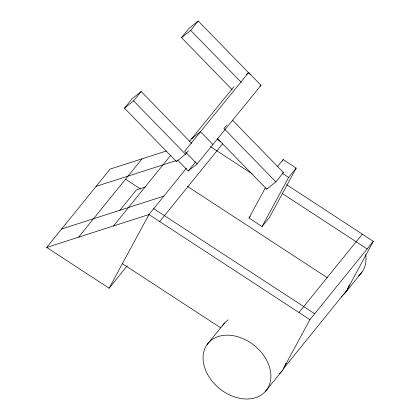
<?xml version="1.0" encoding="UTF-8"?>
<svg xmlns="http://www.w3.org/2000/svg" width="420" height="420" viewBox="0 0 420 420"><rect width="100%" height="100%" fill="white"/><g stroke="black" fill="none" stroke-linecap="round" stroke-linejoin="round"><path stroke-width="0.63" d="M166.352 151.001L110.093 169.097L46.694 247.433L109.127 288.204L148.953 214.541L186.464 168.2M277.552 166.457L283.132 159.563L296.179 168.079L269.63 217.187L262.054 226.543L249.008 218.027L265.372 187.761M282.209 161.275L283.132 159.563M262.054 226.543L288.608 177.44L296.179 168.079M373.306 241.316L309.907 319.651L283.353 368.755L346.757 290.419L373.306 241.316L286.671 184.737M188.307 150.77L185.519 154.219L176.395 161.537L124.467 108.176L132.037 98.821L141.162 91.502L191.725 143.456M232.087 89.628L181.524 37.674L189.1 28.319L198.224 21L250.152 74.356M124.467 108.176L133.591 100.858L141.162 91.502M181.524 37.674L190.649 30.356L198.224 21M78.619 237.164L142.023 158.828M119.574 210.672L136.416 189.861L145.772 186.853M113.558 225.928L170.788 155.211M176.395 161.537L177.193 160.55M226.727 125.055L223.939 128.504L275.867 181.86L266.742 189.178L217.549 138.632M159.679 221.545L222.668 143.719M109.127 288.204L127.239 265.823M266.742 189.178L267.54 188.197M275.867 181.86L283.442 172.505L232.423 120.083M249.008 218.027L250.204 216.547M207.091 344.579L224.558 322.991M298.925 312.475L362.324 234.14M265.267 391.603A37.443 27.699 39 0 0 239.075 337.134A37.443 27.699 39 0 0 206.624 372.53A37.443 27.699 39 0 0 265.267 391.603L282.733 370.015M344.521 293.685L361.988 272.097M189.404 141.498L233.951 86.688M197.09 163.963L261.019 85.302L248.614 72.555L184.684 151.216L197.09 163.963L188.197 170.993L177.566 160.067M188.197 170.993L195.62 161.858M282.424 173.318L283.442 172.505M191.473 138.873L200.477 131.702L212.882 144.448M246.146 74.508L248.614 72.555M260.033 86.079L261.019 85.302M96.112 186.37L176.017 160.671M61.609 229.005L163.868 196.114M46.694 247.433L148.953 214.541L309.907 319.651M282.629 173.534L288.608 177.44M217.182 139.361L220.936 141.813M210.472 146.638L251.995 173.749M282.145 193.441L367.132 248.939M187.451 186.391L327.526 277.867M125.428 179.109L140.217 188.764M153.725 208.646L314.68 313.75M122.404 263.65L220.731 327.863M190.649 30.356L241.211 82.309M133.591 100.858L185.519 154.219M285.952 363.085A37.443 27.699 39 0 1 279.195 373.858M222.248 326.036A37.443 27.699 39 0 1 228.239 319.82M365.699 254.499A37.443 27.699 39 0 1 358.449 275.94M349.351 284.75A37.443 27.699 39 0 1 341.292 296.541"/></g></svg>
